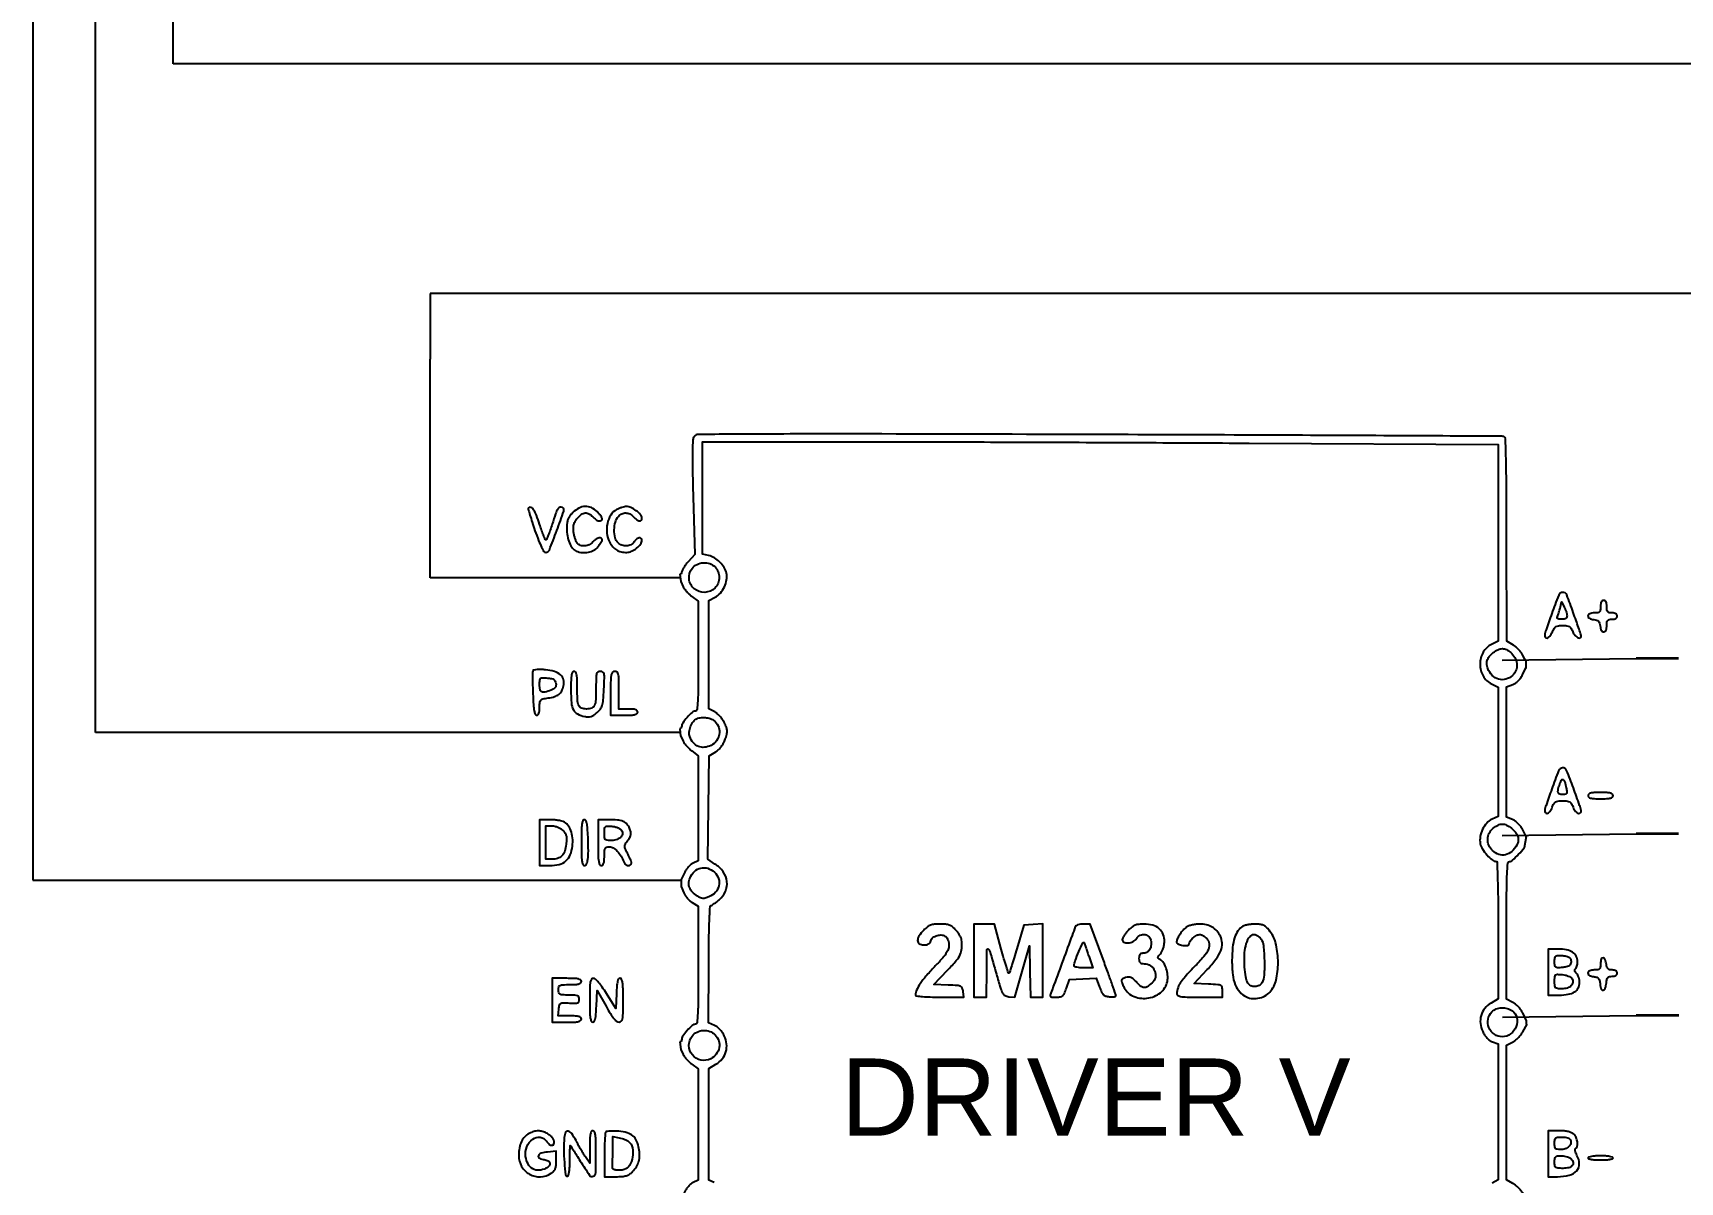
# Model space of a CAD drawing. Header units: millimetres. Extents: x 42961 to 43381, y 28224 to 28521.
# Drawn here: x 43002.6 to 43055.9, y 28277.5 to 28314.6 of the extents above; entities that cross this region are included whole.
import ezdxf

# ---------------------------------------------------------------- set-up
doc = ezdxf.new("R2010")
doc.units = ezdxf.units.MM
doc.layers.add('PDF_Geometría', color=7, linetype='Continuous')
doc.styles.get("Standard").update_dxf_attribs({"font": 'arial.ttf'})

msp = doc.modelspace()

# ---------------------------------------------------------------- linework, layer by layer
at = {"color": 30}
for p, q in [((43002.634, 28388.879), (43002.634, 28287.227)), ((43004.654, 28292.007), (43004.654, 28386.525)), ((43007.166, 28313.648), (43007.166, 28381.906)), ((43077.366, 28313.648), (43007.166, 28313.648)), ((43023.573, 28292.007), (43004.654, 28292.007)), ((43002.634, 28287.227), (43023.595, 28287.227))]:
    msp.add_line(p, q, dxfattribs=at)
at = {"color": 1}
for p, q in [((43071.311, 28306.214), (43015.483, 28306.214)), ((43015.483, 28306.214), (43015.483, 28304.088)), ((43015.483, 28297.007), (43015.483, 28304.088)), ((43023.578, 28297.007), (43015.483, 28297.007))]:
    msp.add_line(p, q, dxfattribs=at)
for p, q in [((43023.557, 28297.126), (43023.598, 28296.888)), ((43050.167, 28294.351), (43054.5, 28294.4)), ((43050.933, 28294.354), (43050.933, 28294.075)), ((43023.56, 28292.127), (43023.587, 28291.887)), ((43050.166, 28288.677), (43054.499, 28288.727)), ((43050.946, 28288.645), (43050.877, 28288.27)), ((43023.607, 28287.253), (43023.607, 28287.013)), ((43050.172, 28282.796), (43054.505, 28282.845)), ((43050.941, 28282.699), (43050.941, 28282.569)), ((43050.941, 28282.569), (43050.978, 28282.564)), ((43023.56, 28281.992), (43023.598, 28281.753))]:
    msp.add_line(p, q)
for points in [[(43024.667, 28277.442), (43024.498, 28277.519), (43024.498, 28279.325), (43024.498, 28281.132), (43024.73, 28281.269, 0.089203), (43024.932, 28281.443, 0.099416), (43025.051, 28281.67, 0.0981), (43025.075, 28281.928, 0.084559), (43025.001, 28282.191, 0.039471), (43024.938, 28282.299, 0.038308), (43024.859, 28282.398, 0.040458), (43024.772, 28282.477, 0.064339), (43024.685, 28282.527), (43024.489, 28282.61), (43024.495, 28284.496, -0.002568), (43024.502, 28285.304, -0.006351), (43024.518, 28285.896, -0.002209), (43024.538, 28286.363, -0.307518), (43024.57, 28286.405, 0.06278), (43024.607, 28286.423, 0.009785), (43024.676, 28286.47, 0.010762), (43024.755, 28286.529, 0.009189), (43024.836, 28286.595, 0.115405), (43025.038, 28286.865, 0.133045), (43025.085, 28287.183, 0.12514), (43024.965, 28287.495, 0.09562), (43024.699, 28287.75), (43024.464, 28287.902), (43024.485, 28289.574), (43024.506, 28291.246), (43024.722, 28291.382, 0.049078), (43024.818, 28291.457, 0.040371), (43024.905, 28291.555, 0.039188), (43024.977, 28291.668, 0.03961), (43025.031, 28291.79, 0.021411), (43025.079, 28291.951, 0.074618), (43025.09, 28292.059, 0.075903), (43025.069, 28292.164, 0.022653), (43025.005, 28292.316, 0.040195), (43024.945, 28292.42, 0.030531), (43024.863, 28292.524, 0.031257), (43024.774, 28292.613, 0.060754), (43024.691, 28292.67), (43024.498, 28292.77), (43024.498, 28294.523), (43024.498, 28296.276), (43024.706, 28296.384, 0.096019), (43024.873, 28296.516, 0.06767), (43025.004, 28296.718, 0.067745), (43025.076, 28296.947, 0.096803), (43025.071, 28297.16, 0.086145), (43024.997, 28297.342, 0.057614), (43024.856, 28297.519, 0.057449), (43024.678, 28297.659, 0.083924), (43024.493, 28297.733), (43024.295, 28297.777), (43024.295, 28299.596), (43024.295, 28301.414), (43029.109, 28301.414, -0.000634), (43031.509, 28301.411, -0.000237), (43034.875, 28301.401, -0.000235), (43038.542, 28301.387, -0.000285), (43041.98, 28301.369), (43050.036, 28301.324), (43050.035, 28298.143), (43050.033, 28294.962), (43049.816, 28294.855, 0.153496), (43049.55, 28294.6, 0.126443), (43049.451, 28294.218, 0.126667), (43049.549, 28293.836, 0.154288), (43049.815, 28293.582), (43050.033, 28293.476), (43050.035, 28291.381), (43050.036, 28289.286), (43049.84, 28289.199, 0.105079), (43049.668, 28289.074, 0.071751), (43049.532, 28288.873, 0.069993), (43049.456, 28288.636, 0.088913), (43049.458, 28288.406, 0.096514), (43049.526, 28288.236, 0.040959), (43049.675, 28288.041, 0.03934), (43049.845, 28287.88, 0.171518), (43049.974, 28287.834, -0.404864), (43050.001, 28287.808, -0.000993), (43050.019, 28287.215, -0.004692), (43050.032, 28286.509, -0.002322), (43050.036, 28285.611), (43050.036, 28283.388), (43049.804, 28283.251, 0.089179), (43049.602, 28283.077, 0.099937), (43049.483, 28282.85, 0.098385), (43049.46, 28282.591, 0.08378), (43049.535, 28282.327, 0.037561), (43049.598, 28282.216, 0.041526), (43049.675, 28282.12, 0.044908), (43049.76, 28282.045, 0.067883), (43049.847, 28281.998), (43050.036, 28281.927), (43050.036, 28279.729), (43050.036, 28277.531), (43049.838, 28277.418, 0.078105)], [(43024.027, 28301.585, 0.160916), (43023.984, 28301.477, 0.009308), (43023.971, 28301.116, 0.008987), (43023.971, 28300.565, 0.002015), (43023.993, 28299.627), (43024.042, 28297.77), (43023.831, 28297.529, 0.018689), (43023.75, 28297.43, 0.022294), (43023.681, 28297.33, 0.021778), (43023.632, 28297.242, 0.117924), (43023.619, 28297.189, -0.409872), (43023.557, 28297.126, -0.000905)], [(43050.933, 28294.354), (43050.91, 28294.354), (43050.826, 28294.523, 0.053105), (43050.779, 28294.597, 0.025672), (43050.704, 28294.682, 0.025121), (43050.615, 28294.763, 0.032891), (43050.527, 28294.827), (43050.312, 28294.962), (43050.309, 28298.258, 0.001055), (43050.304, 28299.937, 0.005298), (43050.29, 28300.877, 0.002645), (43050.27, 28301.518, 0.319047), (43050.222, 28301.58, 0.073521), (43050.152, 28301.591, 0.000013), (43046.34, 28301.61, 0.000306), (43042.12, 28301.629, 0.000185), (43037.124, 28301.646, 0.000197), (43029.625, 28301.666, 0.001728), (43026.299, 28301.662, 0.000579), (43024.163, 28301.65, 0.221295), (43024.027, 28301.585, 0.160916)], [(43023.598, 28296.888), (43023.672, 28296.723, 0.051225), (43023.716, 28296.65, 0.023404), (43023.786, 28296.563, 0.022886), (43023.869, 28296.477, 0.029204), (43023.954, 28296.407), (43024.16, 28296.254), (43024.16, 28294.476, -0.001722), (43024.157, 28293.509, -0.011673), (43024.142, 28293.031, -0.015112), (43024.118, 28292.747, -0.381198), (43024.065, 28292.699, 0.187522), (43023.959, 28292.658, 0.028394), (43023.798, 28292.493, 0.029799), (43023.657, 28292.309, 0.15027), (43023.619, 28292.187, -0.410093), (43023.56, 28292.127, -0.000787)], [(43050.946, 28288.645), (43050.821, 28288.877, 0.043264), (43050.759, 28288.971, 0.03246), (43050.676, 28289.064, 0.033194), (43050.585, 28289.141, 0.062236), (43050.501, 28289.189), (43050.307, 28289.269), (43050.307, 28291.375), (43050.307, 28293.48), (43050.507, 28293.556, 0.061405), (43050.598, 28293.603, 0.045727), (43050.685, 28293.676, 0.043224), (43050.762, 28293.769, 0.041029), (43050.824, 28293.874), (43050.933, 28294.102)], [(43023.587, 28291.887), (43023.598, 28291.887), (43023.673, 28291.723, 0.051281), (43023.716, 28291.65, 0.023397), (43023.786, 28291.563, 0.022877), (43023.869, 28291.477, 0.029164), (43023.954, 28291.407), (43024.16, 28291.254), (43024.16, 28289.555), (43024.16, 28287.856), (43023.99, 28287.779, 0.069647), (43023.917, 28287.732, 0.033319), (43023.838, 28287.654, 0.032227), (43023.764, 28287.561, 0.039538), (43023.708, 28287.464), (43023.595, 28287.227)], [(43050.941, 28282.699), (43050.94, 28282.699), (43050.829, 28282.933, 0.045212), (43050.771, 28283.03, 0.031174), (43050.69, 28283.129, 0.031518), (43050.599, 28283.215, 0.054344), (43050.512, 28283.272), (43050.307, 28283.378), (43050.307, 28285.606, -0.001358), (43050.31, 28286.819, -0.009223), (43050.324, 28287.418, -0.00968), (43050.347, 28287.784, -0.390671), (43050.401, 28287.834, 0.188227), (43050.502, 28287.873, 0.017192), (43050.696, 28288.065, 0.017741), (43050.877, 28288.27, 0.02673), (43050.887, 28288.285, -0.412156)], [(43023.603, 28287.023), (43023.688, 28286.819, 0.050196), (43023.734, 28286.733, 0.031296), (43023.804, 28286.642, 0.031231), (43023.885, 28286.559, 0.048511), (43023.966, 28286.501), (43024.16, 28286.386), (43024.16, 28284.475, -0.001588), (43024.157, 28283.433, -0.010875), (43024.142, 28282.92, -0.013342), (43024.119, 28282.613, -0.384297), (43024.065, 28282.564, 0.187507), (43023.959, 28282.523, 0.028346), (43023.798, 28282.358, 0.029747), (43023.657, 28282.175, 0.150385), (43023.619, 28282.053, -0.409536), (43023.56, 28281.992, -0.000775)], [(43050.949, 28276.89), (43050.832, 28277.094, 0.041418), (43050.773, 28277.181, 0.025618), (43050.69, 28277.272, 0.025618), (43050.599, 28277.355, 0.041418), (43050.512, 28277.415), (43050.308, 28277.531), (43050.307, 28279.708), (43050.307, 28281.885), (43050.501, 28281.986, 0.051967), (43050.586, 28282.041, 0.02661), (43050.68, 28282.127, 0.026123), (43050.769, 28282.226, 0.0355), (43050.837, 28282.325), (43050.978, 28282.564)], [(43023.593, 28281.753), (43023.598, 28281.753), (43023.673, 28281.589, 0.051281), (43023.716, 28281.515, 0.023397), (43023.786, 28281.428, 0.022877), (43023.869, 28281.343, 0.029164), (43023.954, 28281.273), (43024.16, 28281.12), (43024.16, 28279.319), (43024.16, 28277.519), (43023.99, 28277.442, 0.069647), (43023.917, 28277.395, 0.033319), (43023.838, 28277.317, 0.032227), (43023.764, 28277.223, 0.039538), (43023.708, 28277.127), (43023.595, 28276.889), (43023.584, 28276.889, 0.000508)], [(43050.002, 28276.05, -0.000045), (43050.019, 28273.079, -0.000971)]]:
    msp.add_lwpolyline(points, format="xyb")
for points in [[(43020.101, 28299.122, 0.033721), (43020, 28299.007, 0.070406), (43019.942, 28298.903, 0.065931), (43019.912, 28298.782, 0.026522), (43019.903, 28298.612, 0.045669), (43019.926, 28298.365, 0.053122), (43019.993, 28298.14, 0.060976), (43020.092, 28297.965, 0.142439), (43020.21, 28297.875, 0.068079), (43020.408, 28297.829, 0.071642), (43020.607, 28297.839, 0.077026), (43020.782, 28297.902, 0.101652), (43020.912, 28298.012, 0.014683), (43020.966, 28298.084, 0.018289), (43021.011, 28298.154, 0.016758), (43021.044, 28298.215, 0.117439), (43021.052, 28298.248, 0.302967), (43021.02, 28298.296, 0.161669), (43020.947, 28298.301, 0.087531), (43020.844, 28298.255, 0.059811), (43020.748, 28298.171, -0.093194), (43020.628, 28298.08, -0.098175), (43020.485, 28298.041, -0.106946), (43020.348, 28298.061, -0.131752), (43020.243, 28298.135, -0.071196), (43020.21, 28298.19, -0.023059), (43020.176, 28298.28, -0.022463), (43020.146, 28298.384, -0.02345), (43020.127, 28298.49, -0.032965), (43020.118, 28298.624, -0.062511), (43020.132, 28298.731, -0.065352), (43020.171, 28298.828, -0.039412), (43020.24, 28298.931, -0.062447), (43020.369, 28299.059, -0.139495), (43020.496, 28299.109, -0.153702), (43020.622, 28299.083, -0.08132), (43020.748, 28298.982, 0.059014), (43020.847, 28298.896, 0.097918), (43020.949, 28298.852, 0.185222), (43021.021, 28298.863, 0.267959), (43021.052, 28298.918, 0.130216), (43021.042, 28298.955, 0.023416), (43021.003, 28299.016, 0.023867), (43020.95, 28299.085, 0.01959), (43020.886, 28299.154, 0.090957), (43020.702, 28299.281, 0.116235), (43020.501, 28299.32, 0.110506), (43020.295, 28299.265, 0.076366)], [(43021.515, 28299.217, 0.129083), (43021.328, 28299.042, 0.086997), (43021.217, 28298.769, 0.081546), (43021.202, 28298.457, 0.091335), (43021.289, 28298.17, 0.056372), (43021.391, 28298.018, 0.081476), (43021.513, 28297.914, 0.080992), (43021.663, 28297.854, 0.055017), (43021.846, 28297.834, 0.110341), (43022, 28297.868, 0.059329), (43022.165, 28297.971, 0.060709), (43022.294, 28298.103, 0.164365), (43022.336, 28298.226, 0.224355), (43022.307, 28298.287, 0.229105), (43022.243, 28298.302, 0.125213), (43022.156, 28298.259, 0.075495), (43022.081, 28298.171, -0.134433), (43021.982, 28298.08, -0.105927), (43021.84, 28298.041, -0.100871), (43021.689, 28298.063, -0.110234), (43021.564, 28298.142, -0.137764), (43021.47, 28298.31, -0.063011), (43021.441, 28298.561, -0.062233), (43021.477, 28298.817, -0.117075), (43021.575, 28298.999, -0.09397), (43021.687, 28299.084, -0.126104), (43021.81, 28299.111, -0.116234), (43021.939, 28299.076, -0.072144), (43022.065, 28298.982, 0.036054), (43022.174, 28298.888, 0.125418), (43022.26, 28298.852, 0.277294), (43022.313, 28298.875, 0.159068), (43022.336, 28298.943, 0.186607), (43022.294, 28299.052, 0.047506), (43022.151, 28299.182, 0.048156), (43021.98, 28299.286, 0.117898), (43021.837, 28299.317, 0.048481), (43021.769, 28299.309, 0.02203), (43021.683, 28299.287, 0.02157), (43021.594, 28299.255, 0.027651)], [(43018.665, 28299.275, 0.268477), (43018.656, 28299.244, 0.003606), (43018.712, 28299.043, 0.009087), (43018.784, 28298.808, 0.005707), (43018.876, 28298.536, 0.00794), (43018.994, 28298.216, 0.023793), (43019.088, 28298.002, 0.029926), (43019.167, 28297.866, 0.251843), (43019.228, 28297.834, 0.306134), (43019.34, 28297.91, 0.00716), (43019.582, 28298.537, 0.00692), (43019.807, 28299.172, 0.349074), (43019.765, 28299.288, 0.228053), (43019.686, 28299.296, 0.16987), (43019.616, 28299.24, 0.054988), (43019.543, 28299.086, 0.007702), (43019.432, 28298.75, -0.007304), (43019.367, 28298.554, -0.011696), (43019.306, 28298.389, -0.005584), (43019.25, 28298.254, -0.300745), (43019.228, 28298.239, -0.300297), (43019.206, 28298.253, -0.005732), (43019.15, 28298.387, -0.011855), (43019.09, 28298.549, -0.007409), (43019.026, 28298.743, 0.01638), (43018.923, 28299.038, 0.056738), (43018.829, 28299.216, 0.136281), (43018.744, 28299.289, 0.314352)], [(43024.7, 28297.361, -0.107676), (43024.797, 28297.21, -0.089323), (43024.831, 28297.023, -0.089323), (43024.797, 28296.835, -0.107676), (43024.7, 28296.685, -0.189408), (43024.37, 28296.541, -0.186842), (43024.028, 28296.659, -0.192433), (43023.861, 28296.973, -0.196124), (43023.958, 28297.313, -0.109352), (43024.117, 28297.443, -0.101433), (43024.32, 28297.498, -0.101879), (43024.528, 28297.469, -0.111341)], [(43051.769, 28295.853, 0.001666), (43051.583, 28295.323, 0.035402), (43051.54, 28295.162, 0.211722), (43051.556, 28295.093, 0.236), (43051.616, 28295.063, 0.163598), (43051.658, 28295.077, 0.051049), (43051.706, 28295.123, 0.044846), (43051.754, 28295.189, 0.03656), (43051.793, 28295.266, -0.039463), (43051.848, 28295.374, -0.118334), (43051.906, 28295.432, -0.107894), (43051.988, 28295.461, -0.029827), (43052.124, 28295.469, -0.028884), (43052.261, 28295.461, -0.111423), (43052.341, 28295.433, -0.123781), (43052.397, 28295.375, -0.039492), (43052.448, 28295.266, 0.09849), (43052.523, 28295.146, 0.103363), (43052.638, 28295.065, 0.301499), (43052.707, 28295.078, 0.293843), (43052.724, 28295.148, -0.000856), (43052.703, 28295.206, -0.000041), (43052.635, 28295.401, -0.000067), (43052.555, 28295.633, -0.000048), (43052.465, 28295.891, 0.012083), (43052.252, 28296.459, 0.320996), (43052.123, 28296.541, 0.291487), (43051.993, 28296.448, 0.010704)], [(43052.264, 28295.79, -0.102483), (43052.254, 28295.736, -0.147302), (43052.224, 28295.699, -0.108721), (43052.17, 28295.678, -0.041111), (43052.09, 28295.671, -0.025888), (43052, 28295.676, -0.163524), (43051.959, 28295.695, -0.247696), (43051.947, 28295.73, -0.061473), (43051.963, 28295.79, 0.017639), (43051.985, 28295.846, 0.008487), (43052.009, 28295.921, 0.008403), (43052.031, 28295.999, 0.011907), (43052.048, 28296.069), (43052.083, 28296.23), (43052.172, 28296.069, -0.025888), (43052.206, 28295.999, -0.021353), (43052.236, 28295.921, -0.021873), (43052.257, 28295.846, -0.052418)], [(43053.347, 28296.077, -0.030723), (43053.34, 28295.963, -0.167168), (43053.313, 28295.908, -0.167168), (43053.258, 28295.881, -0.030723), (43053.144, 28295.874, 0.082192), (43052.996, 28295.85, 0.299611), (43052.94, 28295.778, 0.309201), (43052.985, 28295.7, 0.083971), (43053.127, 28295.659, -0.046929), (43053.221, 28295.639, -0.121406), (43053.28, 28295.604, -0.121406), (43053.315, 28295.545, -0.046929), (43053.335, 28295.452, 0.083971), (43053.376, 28295.309, 0.309201), (43053.453, 28295.265, 0.299611), (43053.525, 28295.32, 0.082192), (43053.55, 28295.469, -0.030103), (43053.556, 28295.578, -0.144586), (43053.581, 28295.634, -0.173074), (43053.629, 28295.663, -0.047675), (43053.719, 28295.671, 0.04716), (43053.789, 28295.678, 0.088208), (43053.843, 28295.699, 0.118484), (43053.876, 28295.731, 0.140575), (43053.888, 28295.773, 0.140575), (43053.876, 28295.815, 0.118484), (43053.843, 28295.847, 0.088208), (43053.789, 28295.868, 0.04716), (43053.719, 28295.874, -0.047675), (43053.629, 28295.883, -0.173074), (43053.581, 28295.911, -0.144586), (43053.556, 28295.968, -0.030103), (43053.55, 28296.077, 0.033607), (43053.544, 28296.166, 0.082504), (43053.524, 28296.229, 0.12651), (43053.492, 28296.266, 0.152103), (43053.448, 28296.28, 0.152103), (43053.405, 28296.266, 0.12651), (43053.372, 28296.229, 0.082504), (43053.353, 28296.166, 0.033607)], [(43050.479, 28294.56, -0.089012), (43050.597, 28294.389, -0.101592), (43050.642, 28294.196, -0.106262), (43050.607, 28294.007, -0.106051), (43050.497, 28293.85, -0.119782), (43050.283, 28293.73, -0.138637), (43050.05, 28293.73, -0.131277), (43049.843, 28293.854, -0.102225), (43049.701, 28294.077, -0.078972), (43049.669, 28294.23, -0.106757), (43049.692, 28294.369, -0.094704), (43049.774, 28294.497, -0.051236), (43049.917, 28294.621, -0.063343), (43050.068, 28294.7, -0.117076), (43050.205, 28294.718, -0.113138), (43050.338, 28294.671, -0.0567)], [(43018.811, 28294.007, 0.112192), (43018.8, 28293.963, 0.003083), (43018.798, 28293.762, 0.006215), (43018.8, 28293.526, 0.004207), (43018.808, 28293.256, 0.005804), (43018.826, 28292.906, 0.028064), (43018.849, 28292.708, 0.052911), (43018.882, 28292.596, 0.305338), (43018.93, 28292.564, 0.195004), (43018.972, 28292.581, 0.113423), (43019.002, 28292.627, 0.064928), (43019.02, 28292.707, 0.022338), (43019.025, 28292.825, -0.021402), (43019.032, 28292.988, -0.168169), (43019.062, 28293.056, -0.15513), (43019.13, 28293.094, -0.017456), (43019.305, 28293.124, 0.039666), (43019.51, 28293.168, 0.09358), (43019.648, 28293.24, 0.106043), (43019.74, 28293.35, 0.060833), (43019.802, 28293.514, 0.126962), (43019.799, 28293.711, 0.146272), (43019.701, 28293.87, 0.109102), (43019.502, 28293.98, 0.051867), (43019.214, 28294.034, 0.015079), (43019.068, 28294.042, 0.022508), (43018.941, 28294.039, 0.018938), (43018.84, 28294.028, 0.246058)], [(43020.039, 28293.385, 0.018948), (43020.055, 28292.958, 0.101746), (43020.118, 28292.735, 0.157997), (43020.25, 28292.606, 0.066403), (43020.488, 28292.524, 0.047949), (43020.597, 28292.513, 0.077463), (43020.689, 28292.527, 0.069752), (43020.78, 28292.57, 0.032092), (43020.884, 28292.648, 0.051335), (43020.992, 28292.763, 0.092023), (43021.05, 28292.877, 0.051549), (43021.082, 28293.047, 0.007441), (43021.106, 28293.398, 0.00402), (43021.122, 28293.768, 0.056838), (43021.112, 28293.9, 0.206435), (43021.072, 28293.959, 0.142386), (43020.993, 28293.982, 0.130135), (43020.914, 28293.962, 0.195985), (43020.871, 28293.907, 0.064125), (43020.853, 28293.787, 0.005722), (43020.849, 28293.481, -0.010203), (43020.841, 28293.061, -0.090566), (43020.8, 28292.882, -0.205956), (43020.711, 28292.796, -0.089297), (43020.545, 28292.766, -0.089297), (43020.38, 28292.796, -0.205956), (43020.29, 28292.882, -0.090566), (43020.25, 28293.061, -0.010203), (43020.241, 28293.481, 0.007779), (43020.237, 28293.742, 0.042124), (43020.221, 28293.882, 0.099213), (43020.19, 28293.956, 0.248887), (43020.14, 28293.982, 0.271438), (43020.089, 28293.953, 0.08586), (43020.058, 28293.866, 0.035924), (43020.042, 28293.701, 0.006089)], [(43021.322, 28293.273), (43021.322, 28292.564), (43021.761, 28292.564, 0.00942), (43021.986, 28292.568, 0.047315), (43022.11, 28292.584, 0.108427), (43022.176, 28292.616, 0.232029), (43022.201, 28292.665, 0.188641), (43022.182, 28292.712, 0.12648), (43022.133, 28292.744, 0.063857), (43022.043, 28292.761, 0.016668), (43021.896, 28292.766), (43021.592, 28292.766), (43021.592, 28293.374, 0.004487), (43021.589, 28293.744, 0.050222), (43021.572, 28293.89, 0.168559), (43021.531, 28293.956, 0.17273), (43021.457, 28293.982, 0.193568), (43021.383, 28293.953, 0.15568), (43021.342, 28293.877, 0.043488), (43021.325, 28293.71, 0.003595)], [(43019.553, 28293.594, -0.069909), (43019.553, 28293.519, -0.120799), (43019.53, 28293.461, -0.104215), (43019.48, 28293.415, -0.043316), (43019.397, 28293.374, -0.02592), (43019.197, 28293.31, -0.175473), (43019.095, 28293.319, -0.238964), (43019.041, 28293.388, -0.049387), (43019.025, 28293.547, -0.018958), (43019.031, 28293.699, -0.197739), (43019.058, 28293.754, -0.18497), (43019.117, 28293.775, -0.016266), (43019.278, 28293.767, -0.024618), (43019.41, 28293.75, -0.09536), (43019.486, 28293.72, -0.139429), (43019.53, 28293.671, -0.078724)], [(43024.7, 28292.361, -0.118933), (43024.818, 28292.169, -0.119186), (43024.835, 28291.945, -0.118687), (43024.747, 28291.737, -0.117263), (43024.574, 28291.59, -0.090419), (43024.36, 28291.527, -0.124417), (43024.163, 28291.555, -0.121691), (43023.999, 28291.674, -0.084198), (43023.883, 28291.872, -0.123217), (43023.865, 28292.019, -0.060997), (43023.912, 28292.202, -0.061604), (43024, 28292.366, -0.143831), (43024.108, 28292.451, -0.073111), (43024.261, 28292.488, -0.060366), (43024.429, 28292.483, -0.062582), (43024.585, 28292.439, -0.096505)], [(43051.769, 28290.178, 0.001668), (43051.583, 28289.646, 0.035886), (43051.54, 28289.486, 0.215665), (43051.557, 28289.418, 0.231512), (43051.618, 28289.388, 0.167193), (43051.659, 28289.402, 0.055992), (43051.705, 28289.448, 0.048318), (43051.749, 28289.513, 0.038986), (43051.783, 28289.591, -0.040099), (43051.832, 28289.702, -0.134461), (43051.887, 28289.759, -0.111961), (43051.969, 28289.786, -0.023612), (43052.121, 28289.794, -0.023612), (43052.273, 28289.786, -0.111961), (43052.355, 28289.759, -0.134461), (43052.409, 28289.702, -0.040099), (43052.459, 28289.591, 0.044239), (43052.494, 28289.513, 0.053853), (43052.541, 28289.447, 0.062819), (43052.592, 28289.403, 0.149185), (43052.639, 28289.388, 0.230965), (43052.7, 28289.418, 0.219915), (43052.716, 28289.485, 0.034039), (43052.671, 28289.647, 0.001397), (43052.469, 28290.216, 0.011925), (43052.25, 28290.781, 0.318225), (43052.121, 28290.862, 0.291647), (43051.992, 28290.77, 0.010674)], [(43052.239, 28290.214, -0.01812), (43052.259, 28290.093, -0.128872), (43052.251, 28290.035, -0.229447), (43052.219, 28290.006, -0.070337), (43052.151, 28289.996, -0.056293), (43052.033, 28290.009, -0.237618), (43051.98, 28290.053, -0.156334), (43051.972, 28290.137, -0.022545), (43052.015, 28290.306, -0.039412), (43052.075, 28290.457, -0.394981), (43052.133, 28290.48, -0.22805), (43052.189, 28290.417, -0.021828)], [(43052.942, 28289.962, 0.222027), (43052.965, 28289.914, 0.113455), (43053.026, 28289.882, 0.050675), (43053.142, 28289.865, 0.010614), (43053.347, 28289.861, 0.010614), (43053.552, 28289.865, 0.050675), (43053.668, 28289.882, 0.113455), (43053.73, 28289.914, 0.222027), (43053.752, 28289.962, 0.222027), (43053.73, 28290.011, 0.113455), (43053.668, 28290.043, 0.050675), (43053.552, 28290.059, 0.010614), (43053.347, 28290.064, 0.010614), (43053.142, 28290.059, 0.050675), (43053.026, 28290.043, 0.113455), (43052.965, 28290.011, 0.222027)], [(43019.025, 28288.442), (43019.025, 28287.699), (43019.359, 28287.699, 0.062168), (43019.66, 28287.737, 0.11591), (43019.876, 28287.849, 0.119403), (43020.016, 28288.044, 0.068422), (43020.088, 28288.325, 0.049527), (43020.091, 28288.599, 0.068674), (43020.037, 28288.839, 0.082662), (43019.932, 28289.02, 0.130129), (43019.787, 28289.124, 0.041984), (43019.704, 28289.147, 0.015614), (43019.584, 28289.167, 0.015344), (43019.451, 28289.181, 0.017918), (43019.325, 28289.185), (43019.025, 28289.185)], [(43020.376, 28288.442, 0.004969), (43020.38, 28288.059, 0.026383), (43020.395, 28287.85, 0.051616), (43020.423, 28287.733, 0.320088), (43020.47, 28287.699, 0.30122), (43020.544, 28287.748, 0.067911), (43020.585, 28287.901, 0.034363), (43020.602, 28288.171, 0.007845), (43020.591, 28288.628, 0.007646), (43020.575, 28288.906, 0.034745), (43020.553, 28289.067, 0.069297), (43020.52, 28289.157, 0.278112), (43020.473, 28289.185, 0.31311), (43020.423, 28289.151, 0.057139), (43020.395, 28289.038, 0.027364), (43020.38, 28288.831, 0.004825)], [(43020.917, 28288.442, 0.004556), (43020.92, 28288.042, 0.029335), (43020.936, 28287.84, 0.06897), (43020.966, 28287.733, 0.298365), (43021.018, 28287.699, 0.188641), (43021.065, 28287.717, 0.12648), (43021.097, 28287.767, 0.063857), (43021.115, 28287.856, 0.016668), (43021.12, 28288.003, -0.012819), (43021.124, 28288.183, -0.111506), (43021.146, 28288.259, -0.208852), (43021.192, 28288.296, -0.063025), (43021.284, 28288.307, -0.140526), (43021.407, 28288.272, -0.063477), (43021.539, 28288.164, -0.055285), (43021.659, 28288.006, -0.047945), (43021.748, 28287.817, 0.137437), (43021.804, 28287.74, 0.136381), (43021.891, 28287.702, 0.197152), (43021.965, 28287.721, 0.245181), (43021.995, 28287.784, 0.073092), (43021.987, 28287.83, 0.013757), (43021.957, 28287.912, 0.014445), (43021.916, 28288.006, 0.012787), (43021.868, 28288.101, -0.015236), (43021.794, 28288.251, -0.115155), (43021.778, 28288.328, -0.130625), (43021.8, 28288.4, -0.021718), (43021.881, 28288.52, 0.027722), (43021.952, 28288.628, 0.096969), (43021.979, 28288.707, 0.101403), (43021.974, 28288.789, 0.031907), (43021.935, 28288.905, 0.084261), (43021.847, 28289.044, 0.115552), (43021.727, 28289.128, 0.075165), (43021.542, 28289.172, 0.01968), (43021.238, 28289.185), (43020.917, 28289.185)], [(43019.776, 28288.84, -0.05177), (43019.847, 28288.752, -0.086089), (43019.885, 28288.665, -0.06642), (43019.896, 28288.555, -0.020489), (43019.884, 28288.388, -0.051034), (43019.836, 28288.164, -0.112733), (43019.746, 28288.015, -0.127313), (43019.609, 28287.931, -0.074899), (43019.418, 28287.902), (43019.228, 28287.902), (43019.228, 28288.442), (43019.228, 28288.983), (43019.43, 28288.983, -0.056465), (43019.52, 28288.973, -0.041685), (43019.616, 28288.942, -0.041701), (43019.705, 28288.896, -0.056667)], [(43021.687, 28288.827, -0.200635), (43021.704, 28288.715, -0.158172), (43021.638, 28288.61, -0.107406), (43021.496, 28288.535, -0.067666), (43021.309, 28288.51, -0.038137), (43021.201, 28288.518, -0.189824), (43021.15, 28288.548, -0.147556), (43021.125, 28288.61, -0.020493), (43021.12, 28288.75, -0.01877), (43021.125, 28288.901, -0.19441), (43021.152, 28288.956, -0.187934), (43021.21, 28288.978, -0.017366), (43021.366, 28288.97, -0.037258), (43021.471, 28288.953, -0.046478), (43021.565, 28288.921, -0.052864), (43021.64, 28288.878, -0.098564)], [(43050.463, 28288.913, -0.053493), (43050.598, 28288.781, -0.09643), (43050.672, 28288.645, -0.110955), (43050.684, 28288.505, -0.088593), (43050.637, 28288.36, -0.086722), (43050.477, 28288.155, -0.12903), (43050.275, 28288.05, -0.138458), (43050.059, 28288.061, -0.106871), (43049.855, 28288.184, -0.102169), (43049.734, 28288.355, -0.110227), (43049.696, 28288.556, -0.111822), (43049.746, 28288.752, -0.107677), (43049.877, 28288.91, -0.050683), (43050.034, 28289.01, -0.115154), (43050.171, 28289.043, -0.116278), (43050.307, 28289.012, -0.052259)], [(43024.679, 28287.485, -0.120184), (43024.813, 28287.279, -0.140477), (43024.827, 28287.046, -0.134487), (43024.715, 28286.835, -0.106215), (43024.501, 28286.687, -0.028163), (43024.385, 28286.646, -0.086695), (43024.303, 28286.638, -0.093143), (43024.226, 28286.657, -0.03569), (43024.129, 28286.711, -0.053153), (43023.969, 28286.843, -0.099779), (43023.877, 28286.982, -0.112684), (43023.853, 28287.134, -0.081278), (43023.893, 28287.301, -0.103324), (43024.036, 28287.511, -0.13516), (43024.239, 28287.621, -0.137803), (43024.467, 28287.611, -0.109258)], [(43031.451, 28285.61, 0.048638), (43031.3, 28285.425, 0.147401), (43031.253, 28285.272, 0.261807), (43031.308, 28285.172, 0.138925), (43031.449, 28285.132, 0.041847), (43031.539, 28285.139, 0.089016), (43031.606, 28285.163, 0.109761), (43031.651, 28285.204, 0.08906), (43031.678, 28285.264, -0.16895), (43031.748, 28285.368, -0.093115), (43031.887, 28285.437, -0.091114), (43032.045, 28285.452, -0.152011), (43032.167, 28285.401, -0.093949), (43032.206, 28285.355, -0.042381), (43032.238, 28285.282, -0.039972), (43032.26, 28285.197, -0.043566), (43032.267, 28285.112, -0.093116), (43032.244, 28284.985, -0.056639), (43032.172, 28284.849, -0.034159), (43032.037, 28284.677, -0.008924), (43031.796, 28284.419, 0.014049), (43031.522, 28284.12, 0.031332), (43031.334, 28283.874, 0.041746), (43031.222, 28283.67, 0.105797), (43031.186, 28283.506, 0.383091), (43031.21, 28283.48, 0.00669), (43031.412, 28283.461, 0.012863), (43031.663, 28283.447, 0.007302), (43031.968, 28283.443), (43032.749, 28283.443), (43032.728, 28283.628, 0.06854), (43032.7, 28283.737, 0.19782), (43032.646, 28283.792, 0.083077), (43032.538, 28283.818, 0.006586), (43032.243, 28283.834), (43031.779, 28283.854), (43032.226, 28284.318, 0.015008), (43032.504, 28284.624, 0.069937), (43032.632, 28284.824, 0.093589), (43032.681, 28285.023, 0.03898), (43032.675, 28285.301, 0.079921), (43032.657, 28285.365, 0.028348), (43032.613, 28285.451, 0.02728), (43032.554, 28285.54, 0.028843), (43032.485, 28285.621, 0.039222), (43032.38, 28285.717, 0.07632), (43032.28, 28285.772, 0.065469), (43032.159, 28285.799, 0.022595), (43031.979, 28285.807, 0.023599), (43031.798, 28285.799, 0.066004), (43031.674, 28285.77, 0.073059), (43031.569, 28285.712, 0.03393)], [(43033.078, 28284.625), (43033.078, 28283.443), (43033.281, 28283.443), (43033.484, 28283.443), (43033.488, 28284.304, -0.002024), (43033.494, 28284.972, -0.519229), (43033.536, 28285, -0.23774), (43033.589, 28284.942, -0.001277), (43033.804, 28284.186, 0.00434), (43033.934, 28283.738, 0.052277), (43034.003, 28283.572, 0.144136), (43034.082, 28283.494, 0.099684), (43034.203, 28283.456), (43034.402, 28283.436), (43034.635, 28284.267), (43034.869, 28285.098), (43034.888, 28284.27), (43034.907, 28283.443), (43035.107, 28283.443), (43035.308, 28283.443), (43035.308, 28284.629), (43035.308, 28285.815), (43034.996, 28285.794), (43034.685, 28285.774), (43034.464, 28285.01, -0.002489), (43034.377, 28284.715, -0.003862), (43034.298, 28284.462, -0.001227), (43034.228, 28284.243, -0.118778), (43034.211, 28284.216, -0.5573), (43034.194, 28284.22, -0.002508), (43034.125, 28284.432, -0.007372), (43034.046, 28284.687, -0.004253), (43033.959, 28284.996), (43033.738, 28285.807), (43033.408, 28285.807), (43033.078, 28285.807)], [(43036.354, 28285.723, -0.002331), (43036.252, 28285.44, -0.000162), (43035.962, 28284.648, -0.000121), (43035.663, 28283.836, -0.003494), (43035.585, 28283.628, 0.019791), (43035.546, 28283.512, 0.253105), (43035.555, 28283.468, 0.206282), (43035.598, 28283.446, 0.013207), (43035.743, 28283.443, 0.037808), (43035.876, 28283.453, 0.144246), (43035.951, 28283.488, 0.112916), (43036.005, 28283.563, 0.018969), (43036.068, 28283.73), (43036.163, 28284.017), (43036.599, 28284.037), (43037.034, 28284.056), (43037.14, 28283.766, 0.021583), (43037.205, 28283.608, 0.091097), (43037.264, 28283.524, 0.11922), (43037.341, 28283.479, 0.049899), (43037.459, 28283.455, 0.020764), (43037.541, 28283.45, 0.034559), (43037.61, 28283.454, 0.039345), (43037.66, 28283.464, 0.334445), (43037.672, 28283.482, 0.084162), (43037.666, 28283.517, 0.000459), (43037.55, 28283.85, 0.001985), (43037.415, 28284.228, 0.001257), (43037.256, 28284.668), (43036.839, 28285.807), (43036.612, 28285.807, 0.034759), (43036.523, 28285.801, 0.044555), (43036.442, 28285.782, 0.051224), (43036.382, 28285.755, 0.178599)], [(43038.073, 28285.61, 0.024625), (43037.997, 28285.526, 0.027718), (43037.933, 28285.439, 0.028583), (43037.888, 28285.36, 0.115959), (43037.875, 28285.306, 0.292936), (43037.929, 28285.222, 0.126181), (43038.065, 28285.197, 0.096235), (43038.226, 28285.241, 0.140326), (43038.335, 28285.339, -0.144044), (43038.456, 28285.446, -0.159708), (43038.612, 28285.466, -0.164844), (43038.745, 28285.39, -0.153683), (43038.809, 28285.246, -0.073904), (43038.804, 28285.094, -0.106732), (43038.753, 28284.97, -0.122667), (43038.661, 28284.89, -0.11965), (43038.543, 28284.861, 0.087302), (43038.485, 28284.851, 0.145595), (43038.445, 28284.822, 0.116468), (43038.423, 28284.771, 0.045124), (43038.416, 28284.692, 0.045326), (43038.423, 28284.607, 0.148509), (43038.449, 28284.558, 0.152524), (43038.497, 28284.532, 0.048653), (43038.58, 28284.524, -0.148138), (43038.788, 28284.46, -0.148212), (43038.926, 28284.292, -0.154334), (43038.945, 28284.081, -0.162066), (43038.838, 28283.902, -0.02793), (43038.68, 28283.781, -0.157834), (43038.579, 28283.752, -0.167086), (43038.484, 28283.788, -0.032243), (43038.347, 28283.916, 0.020719), (43038.235, 28284.027, 0.082578), (43038.154, 28284.079, 0.118476), (43038.077, 28284.092, 0.066698), (43037.983, 28284.074, 0.032772), (43037.886, 28284.033, 0.218325), (43037.854, 28283.994, 0.149855), (43037.857, 28283.934, 0.01355), (43037.912, 28283.795, 0.183033), (43038.208, 28283.485, 0.140279), (43038.673, 28283.406, 0.13979), (43039.11, 28283.586, 0.18162), (43039.333, 28283.953, 0.069451), (43039.342, 28284.156, 0.057022), (43039.298, 28284.368, 0.060586), (43039.213, 28284.548, 0.125347), (43039.101, 28284.655, -0.043231), (43039.044, 28284.694, -0.240179), (43039.029, 28284.726, -0.154966), (43039.045, 28284.767, -0.016379), (43039.111, 28284.846, 0.071119), (43039.157, 28284.915, 0.033091), (43039.198, 28285.014, 0.031943), (43039.227, 28285.126, 0.038505), (43039.239, 28285.234, 0.100824), (43039.2, 28285.471, 0.124142), (43039.072, 28285.654, 0.110441), (43038.859, 28285.768, 0.068208), (43038.576, 28285.807, 0.027836), (43038.411, 28285.798, 0.065808), (43038.291, 28285.769, 0.069276), (43038.187, 28285.71, 0.033655)], [(43039.927, 28285.688, 0.048932), (43039.821, 28285.584, 0.034943), (43039.725, 28285.449, 0.035189), (43039.653, 28285.314, 0.103868), (43039.632, 28285.211, 0.23743), (43039.645, 28285.185, 0.050984), (43039.691, 28285.157, 0.042945), (43039.757, 28285.133, 0.029304), (43039.834, 28285.117, 0.028906), (43039.92, 28285.11, 0.067429), (43039.983, 28285.116, 0.112354), (43040.023, 28285.136, 0.224693), (43040.037, 28285.167, -0.165098), (43040.067, 28285.255, -0.050657), (43040.165, 28285.359, -0.050785), (43040.285, 28285.443, -0.128422), (43040.387, 28285.469, -0.096026), (43040.434, 28285.46, -0.038598), (43040.494, 28285.431, -0.036387), (43040.556, 28285.388, -0.038144), (43040.609, 28285.337, -0.1506), (43040.685, 28285.173, -0.139733), (43040.66, 28284.989, -0.073315), (43040.512, 28284.755, -0.018133), (43040.203, 28284.421, 0.010857), (43040.029, 28284.239, 0.012585), (43039.872, 28284.058, 0.011661), (43039.747, 28283.899, 0.069915), (43039.697, 28283.807, 0.049104), (43039.637, 28283.588, 0.321549), (43039.684, 28283.491, 0.117853), (43039.842, 28283.449, 0.006046), (43040.375, 28283.443), (43041.118, 28283.443), (43041.118, 28283.642, 0.054077), (43041.105, 28283.764, 0.230448), (43041.061, 28283.819, 0.095647), (43040.963, 28283.845, 0.005879), (43040.662, 28283.862), (43040.206, 28283.882), (43040.624, 28284.332, 0.026222), (43040.906, 28284.669, 0.067419), (43041.061, 28284.946, 0.097613), (43041.105, 28285.187, 0.115399), (43041.049, 28285.412, 0.060715), (43040.93, 28285.587, 0.08184), (43040.782, 28285.71, 0.079169), (43040.599, 28285.781, 0.052921), (43040.375, 28285.804, 0.028955), (43040.239, 28285.796, 0.034772), (43040.114, 28285.773, 0.038515), (43040.007, 28285.736, 0.068111)], [(43041.777, 28285.734, 0.110341), (43041.618, 28285.587, 0.074124), (43041.509, 28285.365, 0.053268), (43041.445, 28285.051, 0.022936), (43041.424, 28284.625, 0.027561), (43041.448, 28284.167, 0.06831), (43041.529, 28283.841, 0.092836), (43041.674, 28283.612, 0.092956), (43041.893, 28283.45, 0.096131), (43042.096, 28283.397, 0.07745), (43042.32, 28283.417, 0.077372), (43042.529, 28283.504, 0.095576), (43042.684, 28283.646, 0.112028), (43042.866, 28284.059, 0.055221), (43042.913, 28284.634, 0.055246), (43042.833, 28285.205, 0.112993), (43042.627, 28285.605, 0.034609), (43042.527, 28285.709, 0.079085), (43042.436, 28285.768, 0.076088), (43042.329, 28285.797, 0.030201), (43042.176, 28285.805, 0.021486), (43042.06, 28285.799, 0.02063), (43041.943, 28285.784, 0.021074), (43041.841, 28285.761, 0.066944)], [(43042.364, 28285.319, -0.129922), (43042.442, 28285.108, -0.017303), (43042.471, 28284.629, -0.018241), (43042.465, 28284.149, -0.111321), (43042.399, 28283.911, -0.151286), (43042.307, 28283.82, -0.113408), (43042.168, 28283.784, -0.116623), (43042.03, 28283.813, -0.165991), (43041.94, 28283.899, -0.075702), (43041.873, 28284.099, -0.024142), (43041.834, 28284.411, -0.024683), (43041.825, 28284.745, -0.040708), (43041.854, 28285.025, -0.052962), (43041.937, 28285.304, -0.164385), (43042.065, 28285.449, -0.258172), (43042.214, 28285.452, -0.118527)], [(43036.801, 28284.743), (43036.922, 28284.388), (43036.622, 28284.388, -0.020398), (43036.506, 28284.393, -0.032914), (43036.409, 28284.408, -0.035541), (43036.339, 28284.428, -0.313589), (43036.321, 28284.453, -0.088921), (43036.351, 28284.617, -0.014234), (43036.473, 28284.921, -0.012184), (43036.604, 28285.202, -0.672121), (43036.647, 28285.199, 0.002516), (43036.666, 28285.14, 0.000399), (43036.706, 28285.023, 0.000442), (43036.752, 28284.886, 0.000387)], [(43051.658, 28284.253), (43051.658, 28283.51), (43052.015, 28283.51, 0.041844), (43052.304, 28283.534, 0.096432), (43052.508, 28283.611, 0.133579), (43052.628, 28283.739, 0.12256), (43052.671, 28283.915, 0.045797), (43052.664, 28283.996, 0.037139), (43052.642, 28284.081, 0.038474), (43052.609, 28284.157, 0.075149), (43052.57, 28284.21, -0.0426), (43052.531, 28284.256, -0.096443), (43052.513, 28284.296, -0.149119), (43052.515, 28284.33, -0.165391), (43052.536, 28284.354, 0.144241), (43052.562, 28284.384, 0.041128), (43052.584, 28284.441, 0.037738), (43052.599, 28284.514, 0.032239), (43052.604, 28284.591, 0.121438), (43052.561, 28284.764, 0.128399), (43052.444, 28284.893, 0.097202), (43052.249, 28284.971, 0.04729), (43051.981, 28284.997), (43051.658, 28284.997)], [(43052.323, 28284.734, -0.09893), (43052.356, 28284.703, -0.066002), (43052.381, 28284.656, -0.062959), (43052.393, 28284.602, -0.071088), (43052.39, 28284.549, -0.112915), (43052.364, 28284.489, -0.111128), (43052.314, 28284.446, -0.075206), (43052.234, 28284.418, -0.026966), (43052.113, 28284.401, -0.015954), (43051.957, 28284.393, -0.164653), (43051.897, 28284.413, -0.209366), (43051.868, 28284.463, -0.027869), (43051.861, 28284.587, -0.028736), (43051.867, 28284.702, -0.156154), (43051.893, 28284.758, -0.174371), (43051.944, 28284.786, -0.037842), (43052.046, 28284.793, -0.02701), (43052.124, 28284.788, -0.023892), (43052.204, 28284.775, -0.02462), (43052.276, 28284.756, -0.064403)], [(43053.347, 28284.529, -0.028778), (43053.34, 28284.411, -0.165646), (43053.314, 28284.355, -0.170501), (43053.259, 28284.328, -0.030907), (43053.144, 28284.321, 0.082192), (43052.996, 28284.296, 0.299611), (43052.94, 28284.225, 0.309201), (43052.985, 28284.147, 0.083971), (43053.127, 28284.106, -0.048093), (43053.226, 28284.085, -0.14142), (43053.283, 28284.047, -0.121202), (43053.316, 28283.98, -0.03098), (43053.335, 28283.861, 0.06004), (43053.369, 28283.703, 0.377819), (43053.435, 28283.666, 0.274026), (43053.502, 28283.728, 0.048226), (43053.537, 28283.904, -0.030068), (43053.555, 28284.016, -0.124494), (43053.586, 28284.077, -0.157811), (43053.637, 28284.108, -0.057717), (43053.723, 28284.118, 0.04951), (43053.791, 28284.125, 0.088715), (43053.843, 28284.145, 0.116957), (43053.876, 28284.178, 0.139207), (43053.888, 28284.22, 0.139141), (43053.876, 28284.261, 0.11688), (43053.843, 28284.294, 0.088738), (43053.791, 28284.314, 0.049628), (43053.723, 28284.321, -0.055541), (43053.641, 28284.33, -0.13818), (43053.589, 28284.359, -0.127306), (43053.556, 28284.412, -0.043849), (43053.537, 28284.501, 0.060835), (43053.5, 28284.655, 0.27278), (43053.431, 28284.711, 0.371207), (43053.368, 28284.671, 0.073569)], [(43019.43, 28283.341), (43019.43, 28282.632), (43019.903, 28282.632, 0.008455), (43020.148, 28282.636, 0.044348), (43020.281, 28282.652, 0.103378), (43020.351, 28282.683, 0.241448), (43020.376, 28282.733, 0.212815), (43020.355, 28282.782, 0.117712), (43020.297, 28282.813, 0.053985), (43020.189, 28282.83, 0.011907), (43020, 28282.835), (43019.625, 28282.835), (43019.646, 28283.052, -0.030599), (43019.667, 28283.186, -0.209936), (43019.706, 28283.239, -0.136681), (43019.781, 28283.258, -0.010743), (43019.988, 28283.25, 0.010984), (43020.174, 28283.242, 0.094478), (43020.256, 28283.256, 0.215063), (43020.295, 28283.295, 0.091575), (43020.309, 28283.37, 0.101126), (43020.294, 28283.444, 0.196004), (43020.251, 28283.486, 0.087275), (43020.164, 28283.506, 0.011312), (43019.971, 28283.51, -0.010324), (43019.766, 28283.514, -0.105983), (43019.684, 28283.535, -0.217022), (43019.645, 28283.583, -0.063163), (43019.633, 28283.679, -0.067911), (43019.646, 28283.776, -0.221767), (43019.687, 28283.823, -0.098356), (43019.775, 28283.844, -0.008616), (43020.005, 28283.848, 0.01212), (43020.19, 28283.852, 0.054498), (43020.298, 28283.869, 0.118311), (43020.355, 28283.901, 0.211442), (43020.376, 28283.949, 0.241448), (43020.351, 28283.999, 0.103378), (43020.281, 28284.03, 0.044348), (43020.148, 28284.047, 0.008455), (43019.903, 28284.051), (43019.43, 28284.051)], [(43020.647, 28283.341, 0.004993), (43020.65, 28282.966, 0.029508), (43020.666, 28282.77, 0.0657), (43020.695, 28282.665, 0.301248), (43020.745, 28282.632, 0.26124), (43020.794, 28282.659, 0.080773), (43020.827, 28282.74, 0.03865), (43020.849, 28282.888, 0.00834), (43020.863, 28283.145), (43020.883, 28283.659), (43021.175, 28283.145, 0.011083), (43021.316, 28282.908, 0.031809), (43021.429, 28282.753, 0.046264), (43021.521, 28282.659, 0.176219), (43021.597, 28282.632, 0.206005), (43021.668, 28282.662, 0.145055), (43021.708, 28282.741, 0.041791), (43021.724, 28282.911, 0.00372), (43021.728, 28283.341, 0.004999), (43021.724, 28283.716, 0.029461), (43021.708, 28283.912, 0.06542), (43021.679, 28284.017, 0.301596), (43021.629, 28284.051, 0.255951), (43021.581, 28284.024, 0.083105), (43021.548, 28283.946, 0.040152), (43021.525, 28283.805, 0.008956), (43021.511, 28283.561), (43021.491, 28283.071), (43021.187, 28283.56, 0.013186), (43021.052, 28283.765, 0.025679), (43020.933, 28283.919, 0.02833), (43020.831, 28284.024, 0.187439), (43020.765, 28284.05, 0.242105), (43020.702, 28284.018, 0.115578), (43020.666, 28283.932, 0.037234), (43020.65, 28283.753, 0.004103)], [(43052.424, 28284.039, -0.168789), (43052.451, 28283.921, -0.17402), (43052.399, 28283.814, -0.123291), (43052.269, 28283.738, -0.070493), (43052.089, 28283.713, -0.023986), (43051.951, 28283.719, -0.180889), (43051.894, 28283.748, -0.170573), (43051.867, 28283.807, -0.02082), (43051.861, 28283.953, -0.01877), (43051.866, 28284.104, -0.19441), (43051.893, 28284.159, -0.187934), (43051.951, 28284.181, -0.017366), (43052.107, 28284.173, -0.037956), (43052.208, 28284.157, -0.040544), (43052.303, 28284.125, -0.044293), (43052.38, 28284.085, -0.109336)], [(43050.494, 28283, -0.187893), (43050.641, 28282.78, -0.146909), (43050.62, 28282.491, -0.138497), (43050.439, 28282.25, -0.164901), (43050.172, 28282.159, -0.151862), (43049.912, 28282.24, -0.14428), (43049.738, 28282.455, -0.144582), (43049.708, 28282.729, -0.152629), (43049.834, 28282.97, -0.101079), (43049.973, 28283.062, -0.084486), (43050.147, 28283.1, -0.081288), (43050.33, 28283.078, -0.083162)], [(43024.7, 28282.226, -0.118685), (43024.819, 28282.032, -0.123125), (43024.835, 28281.808, -0.120257), (43024.742, 28281.599, -0.109852), (43024.561, 28281.447, -0.172981), (43024.243, 28281.404, -0.170069), (43023.967, 28281.571, -0.169748), (43023.856, 28281.874, -0.172431), (43023.958, 28282.179, -0.109352), (43024.117, 28282.309, -0.101433), (43024.32, 28282.364, -0.101879), (43024.528, 28282.335, -0.111341)], [(43018.689, 28279.032, 0.086782), (43018.543, 28278.923, 0.07838), (43018.437, 28278.768, 0.067346), (43018.372, 28278.566, 0.042739), (43018.35, 28278.319, 0.130641), (43018.444, 28277.963, 0.138541), (43018.701, 28277.709, 0.139518), (43019.051, 28277.628, 0.133145), (43019.399, 28277.741, 0.05591), (43019.484, 28277.811, 0.095754), (43019.533, 28277.888, 0.073847), (43019.558, 28277.991, 0.022665), (43019.566, 28278.152), (43019.566, 28278.453), (43019.278, 28278.429, 0.052951), (43019.077, 28278.39, 0.224047), (43018.988, 28278.31, 0.400158), (43019.018, 28278.23, 0.082094), (43019.177, 28278.185, -0.090037), (43019.302, 28278.147, -0.229637), (43019.357, 28278.074, -0.231515), (43019.333, 28277.985, -0.091135), (43019.232, 28277.905, -0.106519), (43019.006, 28277.84, -0.148916), (43018.803, 28277.887, -0.139851), (43018.652, 28278.044, -0.089744), (43018.574, 28278.286, -0.128744), (43018.613, 28278.601, -0.139548), (43018.801, 28278.845, -0.19323), (43019.044, 28278.908, -0.225102), (43019.243, 28278.781, 0.07518), (43019.319, 28278.692, 0.1295), (43019.406, 28278.65, 0.237065), (43019.47, 28278.667, 0.215558), (43019.497, 28278.73, 0.086065), (43019.481, 28278.818, 0.079562), (43019.435, 28278.899, 0.066069), (43019.359, 28278.972, 0.037305), (43019.249, 28279.041, 0.052937), (43019.11, 28279.096, 0.072427), (43018.976, 28279.113, 0.069301), (43018.839, 28279.092, 0.043881)], [(43019.823, 28278.899, 0.026768), (43019.807, 28278.523, 0.017725), (43019.827, 28278.09, 0.00912), (43019.868, 28277.688, 0.476134), (43019.926, 28277.651, 0.246699), (43019.96, 28277.687, 0.031133), (43019.984, 28277.797, 0.026812), (43020, 28277.953, 0.011652), (43020.005, 28278.162, -0.001916), (43020.005, 28278.347, -0.003196), (43020.008, 28278.504, -0.000412), (43020.011, 28278.642, -0.411204), (43020.015, 28278.646, -0.251857), (43020.021, 28278.642, -0.000222), (43020.114, 28278.497, -0.002152), (43020.219, 28278.333, -0.001308), (43020.34, 28278.139, 0.011167), (43020.642, 28277.678, 0.366091), (43020.761, 28277.645, 0.282691), (43020.839, 28277.763, 0.008454), (43020.849, 28278.375, 0.004556), (43020.846, 28278.776, 0.029335), (43020.83, 28278.978, 0.06897), (43020.8, 28279.084, 0.298365), (43020.748, 28279.119, 0.254515), (43020.698, 28279.091, 0.095765), (43020.667, 28279.014, 0.040486), (43020.65, 28278.868, 0.007325), (43020.646, 28278.595), (43020.646, 28278.071), (43020.508, 28278.274, -0.012488), (43020.443, 28278.374, -0.005293), (43020.361, 28278.511, -0.005233), (43020.277, 28278.66, -0.006822), (43020.203, 28278.798, 0.030648), (43020.065, 28279.028, 0.17901), (43019.951, 28279.108, 0.37019), (43019.867, 28279.068, 0.079508)], [(43021.17, 28279.08, 0.173489), (43021.15, 28279.036, 0.005526), (43021.134, 28278.839, 0.010102), (43021.123, 28278.602, 0.00677), (43021.12, 28278.33), (43021.12, 28277.632), (43021.494, 28277.632, 0.01771), (43021.695, 28277.639, 0.055965), (43021.828, 28277.664, 0.073553), (43021.931, 28277.712, 0.049353), (43022.032, 28277.795, 0.059144), (43022.156, 28277.953, 0.069399), (43022.232, 28278.127, 0.066373), (43022.259, 28278.322, 0.048109), (43022.24, 28278.54, 0.056502), (43022.163, 28278.788, 0.112714), (43022.042, 28278.953, 0.108232), (43021.857, 28279.052, 0.049502), (43021.587, 28279.102, 0.014049), (43021.443, 28279.109, 0.019323), (43021.313, 28279.108, 0.016309), (43021.208, 28279.099, 0.17086)], [(43051.658, 28278.375), (43051.658, 28277.632), (43051.959, 28277.632, 0.063832), (43052.335, 28277.68, 0.145285), (43052.578, 28277.827, 0.193983), (43052.661, 28278.05, 0.123959), (43052.585, 28278.319, -0.030156), (43052.546, 28278.397, -0.05195), (43052.525, 28278.465, -0.070564), (43052.523, 28278.518, -0.236321), (43052.54, 28278.547, 0.206798), (43052.595, 28278.625, 0.082998), (43052.599, 28278.757, 0.074518), (43052.559, 28278.899, 0.102356), (43052.48, 28279.007, 0.081819), (43052.405, 28279.055, 0.044241), (43052.3, 28279.09, 0.036349), (43052.167, 28279.112, 0.021711), (43052.007, 28279.119), (43051.658, 28279.119)], [(43021.903, 28278.776, -0.170249), (43022.026, 28278.57, -0.09032), (43022.033, 28278.269, -0.093715), (43021.935, 28277.994, -0.201243), (43021.758, 28277.862, -0.045876), (43021.623, 28277.841, -0.05319), (43021.493, 28277.846, -0.070321), (43021.4, 28277.874, -0.357704), (43021.378, 28277.919, 0.051082), (43021.383, 28277.956, 0.00182), (43021.386, 28278.096, 0.003344), (43021.389, 28278.263, 0.002334), (43021.39, 28278.451), (43021.39, 28278.933), (43021.603, 28278.89, -0.021714), (43021.691, 28278.869, -0.020149), (43021.779, 28278.839, -0.020606), (43021.855, 28278.806, -0.061449)], [(43052.377, 28278.814, -0.163519), (43052.382, 28278.705, -0.134185), (43052.321, 28278.605, -0.108131), (43052.204, 28278.535, -0.081295), (43052.055, 28278.51, -0.033951), (43051.947, 28278.518, -0.169207), (43051.894, 28278.545, -0.162059), (43051.868, 28278.6, -0.030489), (43051.861, 28278.713, -0.032192), (43051.868, 28278.831, -0.186585), (43051.897, 28278.885, -0.156398), (43051.958, 28278.91, -0.020917), (43052.099, 28278.916, -0.03195), (43052.202, 28278.909, -0.056252), (43052.285, 28278.889, -0.07342), (43052.345, 28278.857, -0.140593)], [(43052.4, 28278.207, -0.120654), (43052.458, 28278.089, -0.237426), (43052.433, 28277.99, -0.15871), (43052.321, 28277.923, -0.055356), (43052.133, 28277.902, -0.015471), (43051.967, 28277.908, -0.145482), (43051.9, 28277.932, -0.201344), (43051.869, 28277.985, -0.034087), (43051.861, 28278.105, -0.0317), (43051.868, 28278.222, -0.181394), (43051.897, 28278.276, -0.159705), (43051.956, 28278.302, -0.023203), (43052.089, 28278.308, -0.039646), (43052.182, 28278.3, -0.038382), (43052.275, 28278.278, -0.040957), (43052.352, 28278.246, -0.100936)], [(43052.942, 28278.24, 0.339565), (43052.962, 28278.214, 0.024068), (43053.06, 28278.192, 0.025878), (43053.191, 28278.177, 0.015416), (43053.347, 28278.173, 0.015416), (43053.504, 28278.177, 0.025878), (43053.634, 28278.192, 0.024068), (43053.732, 28278.214, 0.339565), (43053.752, 28278.24, 0.339565), (43053.732, 28278.267, 0.024068), (43053.634, 28278.288, 0.025878), (43053.504, 28278.303, 0.015416), (43053.347, 28278.308, 0.015416), (43053.191, 28278.303, 0.025878), (43053.06, 28278.288, 0.024068), (43052.962, 28278.267, 0.339565)]]:
    msp.add_lwpolyline(points, format="xyb", close=True)
at = {"layer": 'PDF_Geometría', "lineweight": 35}
for points in [[(43055.872, 28294.4), (43054.5, 28294.4)], [(43055.872, 28288.727), (43054.499, 28288.727)], [(43055.877, 28282.845), (43054.505, 28282.845)]]:
    msp.add_lwpolyline(points, dxfattribs=at)

# ---------------------------------------------------------------- texts
at = {"insert": (43022.948, 28289.793), "char_height": 2.5, "attachment_point": 1}
msp.add_mtext_dynamic_manual_height_columns('\\P\\P      DRIVER V', width=25.26335, gutter_width=12.5, heights=[16.594], dxfattribs=at)

doc.saveas('drawing.dxf')
